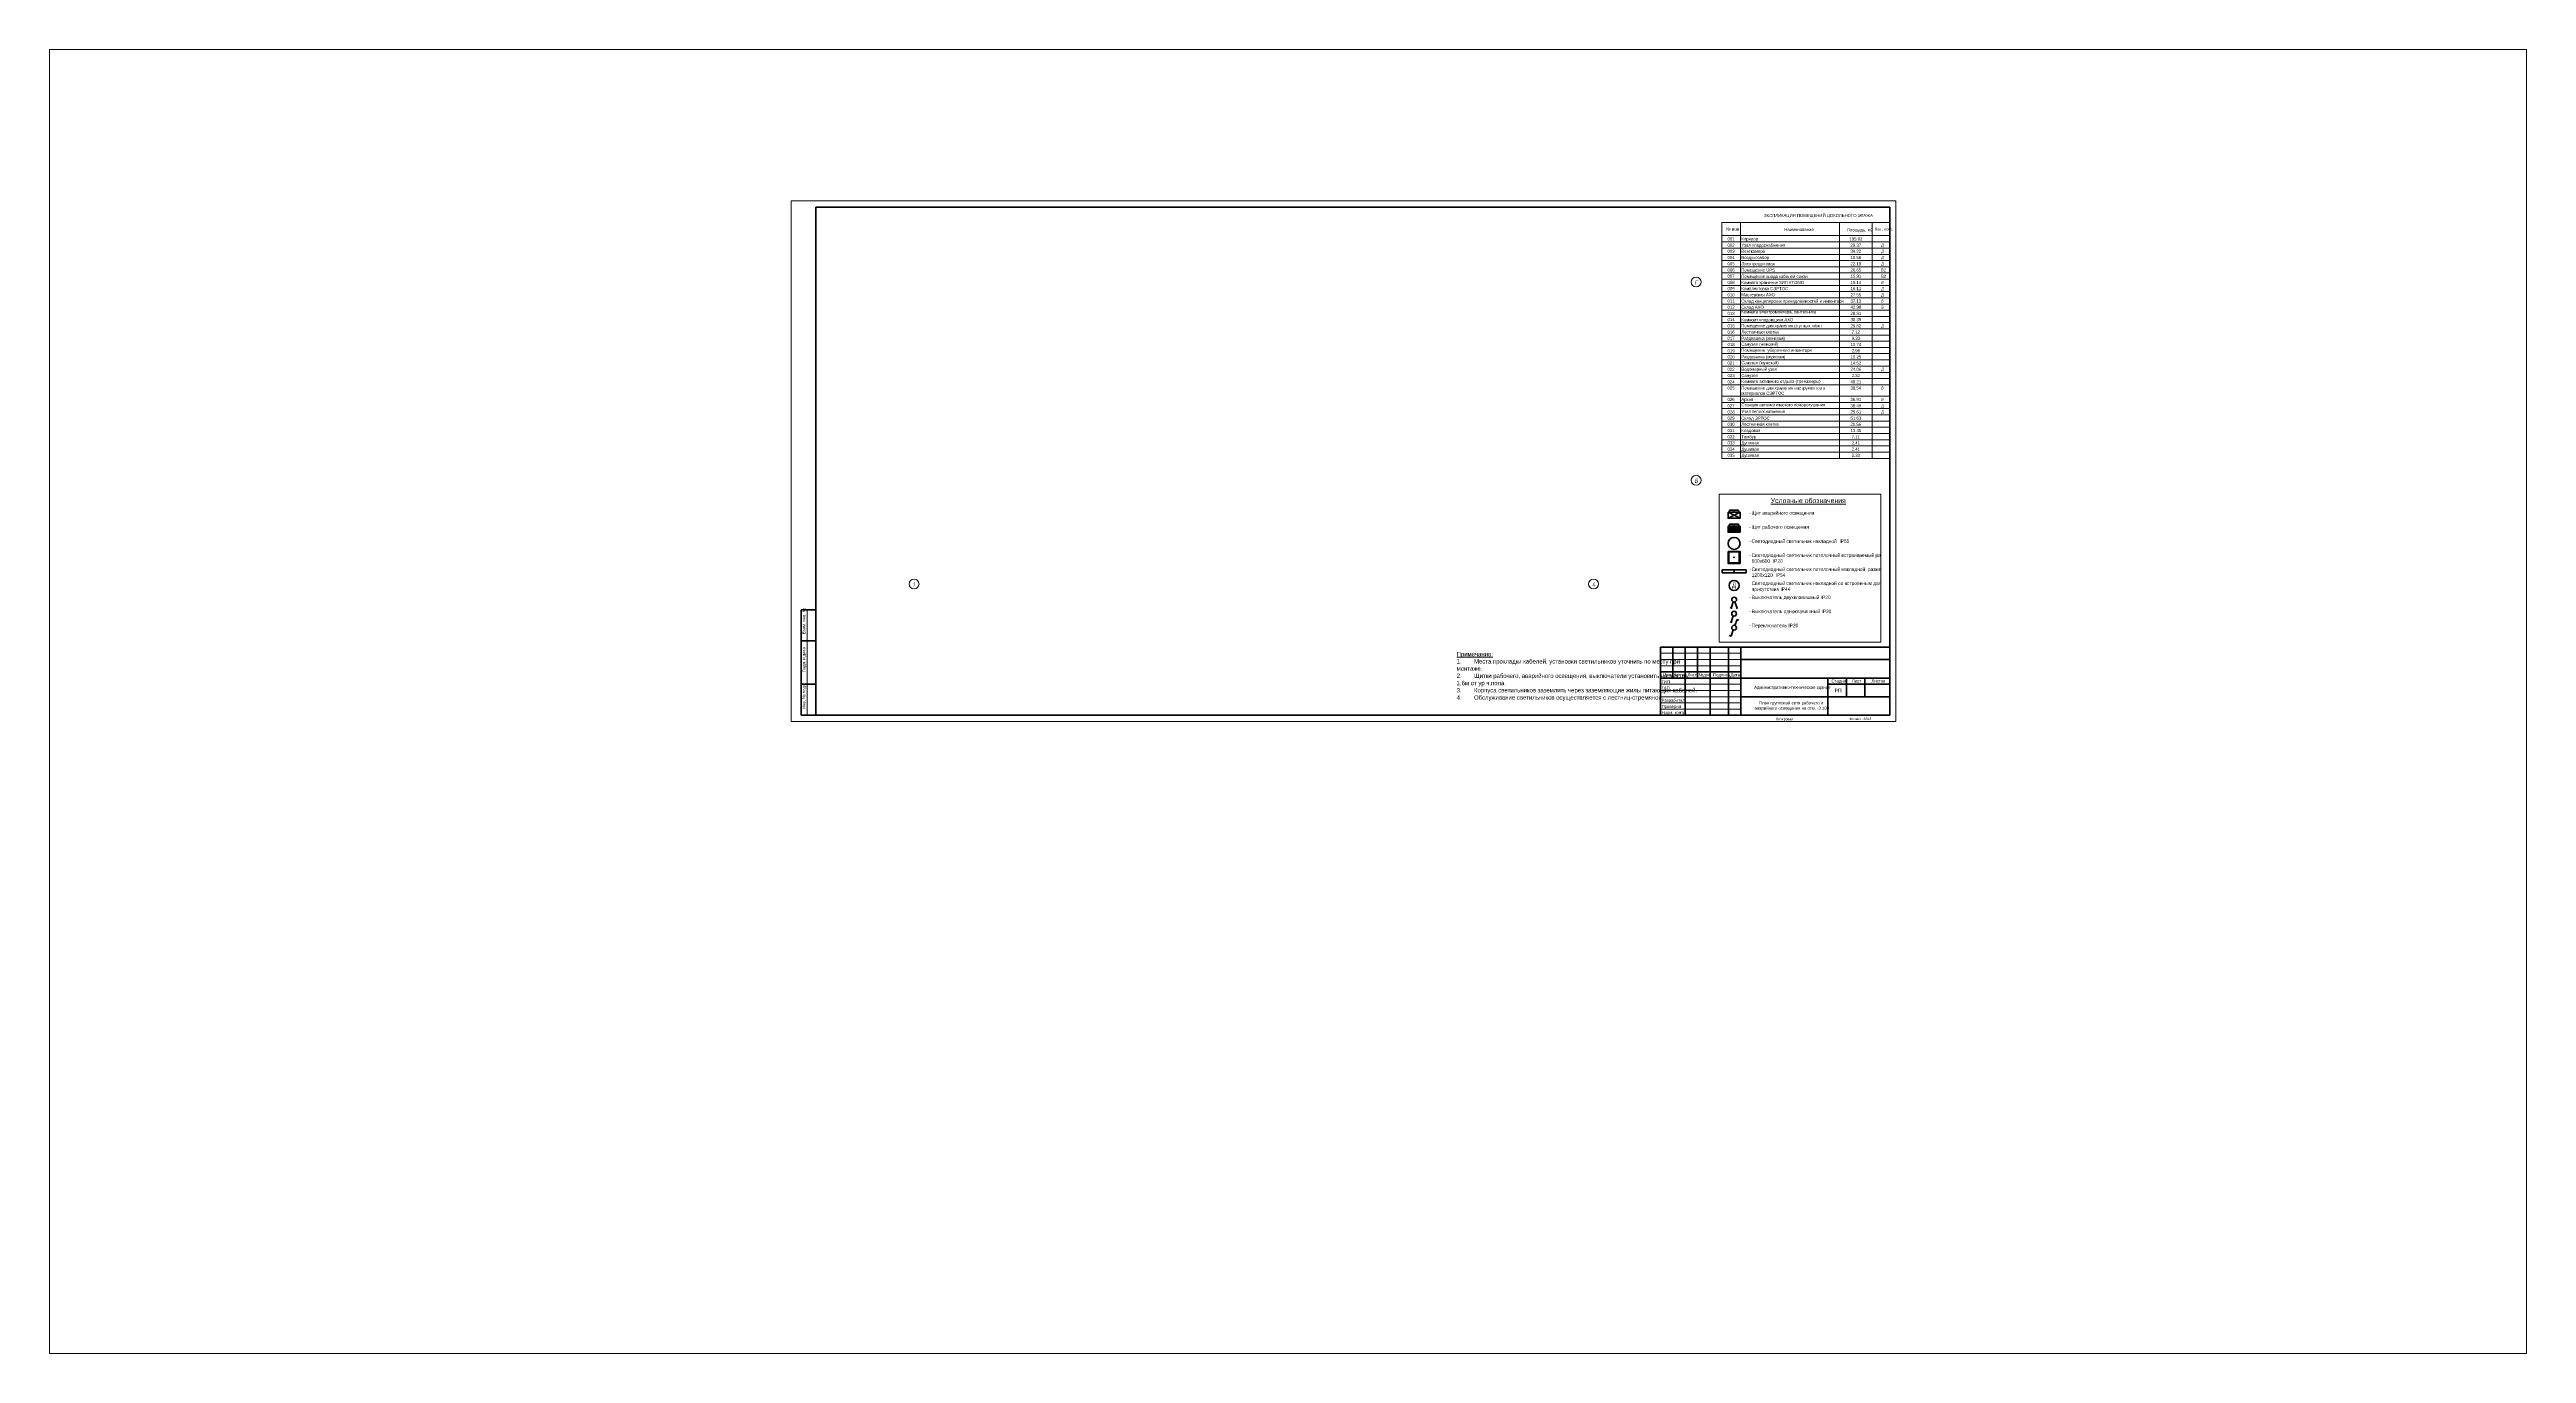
# Paper-space layout 'Layout1' of a CAD drawing. Header units: metres. Extents: x -598 to 1399, y -510 to 542.
# The model-space entities are those that its viewports show. They can reach past a viewport. Long polylines and large blocks are cut down to what shows.
import ezdxf

# ---------------------------------------------------------------- set-up
doc = ezdxf.new("R2010")
doc.units = ezdxf.units.M
doc.linetypes.add('DASHED', pattern=[0.75, 0.5, -0.25])
doc.linetypes.add('HIDDEN2', pattern=[0.1875, 0.125, -0.0625])
doc.layers.add('A-DETL', color=7, linetype='Continuous', lineweight=5, true_color=0x00a600)
for name, color, linetype, lineweight in [('A-DETL-THIN', 7, 'Continuous', 5), ('G-ANNO-SCHD', 7, 'Continuous', 9), ('G-ANNO-TEXT', 7, 'Continuous', 9), ('G-ANNO-TTLB', 7, 'Continuous', 9), ('G-ANNO-TTLB-THIN', 7, 'Continuous', 9), ('nadpisi', 84, 'Continuous', 13), ('ав осв', 1, 'HIDDEN2', 40), ('раб осв', 7, 'Continuous', 40), ('Тонкие', 94, 'Continuous', 15), ('ЭЛ', 250, 'Continuous', 50), ('ЭЛ.освещ.', 150, 'Continuous', 50), ('ЭОМ', 7, 'Continuous', 40)]:
    doc.layers.add(name, color=color, linetype=linetype, lineweight=lineweight)
doc.styles.add('Arial', font='ARIALN.TTF', dxfattribs={"width": 0.8, "height": 2.5})
doc.styles.add('GOST Common_6', font='', dxfattribs={"width": 0.8, "height": 3})
doc.styles.add('GOST Common_I_5', font='ARIALN.TTF', dxfattribs={"height": 3})
doc.styles.add('GOST Common_I_6', font='ARIALN.TTF', dxfattribs={"height": 2.5})
doc.styles.add('GOST Common_I_7', font='ARIALN.TTF', dxfattribs={"height": 3.5})
doc.styles.add('GOST Common_I_8', font='ARIALN.TTF', dxfattribs={"height": 2.5})
doc.styles.add('GOST Common_I_9', font='ARIALN.TTF', dxfattribs={"height": 2})
doc.styles.add('ISOCPEUR_I', font='ARIALN.TTF', dxfattribs={"height": 2})
doc.styles.get("Standard").update_dxf_attribs({"font": 'ARIALN.TTF'})
doc.styles.get('GOST Common_6').set_extended_font_data('GOST Common')

# ---------------------------------------------------------------- blocks, each defined once
blk = doc.blocks.new('Штамп ГОСТ - A3_3A-1250180-Маркировочный план цокольного этажа на отм_ -3_100')
at = {"layer": 'G-ANNO-TTLB'}
for p, q in [((-192, 271.5), (-192, -148.5)), ((-192, 271.5), (699, 271.5)), ((699, 271.5), (699, -148.5)), ((-192, -58.5), (-192, 216.5)), ((699, -148.5), (-192, -148.5))]:
    blk.add_line(p, q, dxfattribs=at)
at = {"layer": 'G-ANNO-TTLB', "lineweight": 35}
for p, q in [((-172, 266.5), (-172, -143.5)), ((694, 266.5), (-172, 266.5)), ((694, -143.5), (694, 266.5)), ((-184, -58.5), (-184, -143.5)), ((-184, -58.5), (-172, -58.5)), ((-184, -83.5), (-172, -83.5)), ((509, -88.5), (509, -143.5)), ((694, -88.5), (509, -88.5)), ((519, -88.5), (519, -113.5)), ((529, -88.5), (529, -143.5)), ((539, -88.5), (539, -113.5)), ((549, -88.5), (549, -143.5)), ((564, -88.5), (564, -143.5)), ((574, -88.5), (574, -143.5)), ((694, -98.5), (574, -98.5)), ((-184, -118.5), (-172, -118.5)), ((574, -108.5), (509, -108.5)), ((694, -113.5), (509, -113.5)), ((644, -113.5), (644, -143.5)), ((694, -118.5), (644, -118.5)), ((659, -113.5), (659, -128.5)), ((674, -113.5), (674, -128.5)), ((694, -128.5), (574, -128.5)), ((-184, -143.5), (-172, -143.5)), ((-172, -143.5), (694, -143.5))]:
    blk.add_line(p, q, dxfattribs=at)
at = {"layer": 'G-ANNO-TTLB-THIN'}
for p, q in [((-179, -58.5), (-179, -143.5)), ((574, -93.5), (509, -93.5)), ((574, -98.5), (509, -98.5)), ((574, -103.5), (509, -103.5)), ((574, -118.5), (509, -118.5)), ((574, -123.5), (509, -123.5)), ((574, -128.5), (509, -128.5)), ((574, -133.5), (509, -133.5)), ((574, -138.5), (509, -138.5))]:
    blk.add_line(p, q, dxfattribs=at)
at = {"layer": 'G-ANNO-TTLB', "char_height": 2.5, "attachment_point": 1, "rotation": 90, "style": 'GOST Common_I_6'}
for s, insert, width in [('Взам. инв. №', (-183, -78.1), 19.048), ('Подп. и дата', (-183, -108.9), 19.305), ('Инв. № подл.', (-183, -138.4), 18.599)]:
    blk.add_mtext(s, dxfattribs=dict(at, insert=insert, width=width))
at = {"layer": 'G-ANNO-TTLB', "attachment_point": 1}
for s, insert, char_height, width, style in [('Изм.', (511.4, -109.6), 2.5, 6.413, 'GOST Common_I_6'), ('Кол.уч.', (519.7, -109.6), 2.5, 10.454, 'GOST Common_I_6'), ('Лист', (530.9, -109.6), 2.5, 7.504, 'GOST Common_I_6'), ('№док.', (539.8, -109.6), 2.5, 10.101, 'GOST Common_I_8'), ('Подпись', (551.5, -109.6), 2.5, 12.186, 'GOST Common_I_6'), ('Дата', (565.5, -109.6), 2.5, 8.466, 'GOST Common_I_6'), ('Стадия', (647, -114.6), 2.5, 11.159, 'GOST Common_I_6'), ('Лист', (663.4, -114.6), 2.5, 7.504, 'GOST Common_I_6'), ('Листов', (679.2, -114.6), 2.5, 10.967, 'GOST Common_I_6'), ('Копировал', (602.3, -145.5), 2, 16.515, 'ISOCPEUR_I'), ('Формат: А3х3', (661.5, -145.4), 2, 21.726, 'GOST Common_I_9')]:
    blk.add_mtext(s, dxfattribs=dict(at, insert=insert, char_height=char_height, width=width, style=style))
blk = doc.blocks.new('ARS.R UNI LED')
at = {"color": 5, "lineweight": 30, "ltscale": 100}
blk.add_lwpolyline([(2913223, 2072749), (2913733, 2072749), (2913733, 2073259), (2913223, 2073259)], close=True, dxfattribs=at)
at = {"color": 0, "lineweight": 40, "ltscale": 100}
blk.add_point((2913478, 2073004), dxfattribs=at)
at = {"layer": 'ЭЛ', "color": 5, "lineweight": 40, "ltscale": 10}
blk.add_lwpolyline([(2913178, 2073304), (2913778, 2073304), (2913778, 2072704), (2913178, 2072704)], close=True, dxfattribs=at)
blk = doc.blocks.new('BUG LED')
at = {"layer": 'раб осв', "color": 0, "lineweight": 40, "ltscale": 100}
blk.add_line((62382, -35891), (62382, -35891), dxfattribs=at)
at = {"layer": 'раб осв', "color": 5}
blk.add_circle((62382, -35891), 300, dxfattribs=at)
blk = doc.blocks.new('TS LED')
at = {"lineweight": 40, "ltscale": 100}
blk.add_line((2928354, 2077053), (2928354, 2077053), dxfattribs=at)
at = {"color": 5, "lineweight": 40, "ltscale": 100}
blk.add_circle((2928354, 2077053), 250, dxfattribs=at)
at = {"layer": 'nadpisi', "color": 5, "insert": (2928254, 2077221), "char_height": 250, "width": 1402.07, "attachment_point": 1, "style": 'Arial'}
blk.add_mtext('Д', dxfattribs=at)
blk = doc.blocks.new('LZ.OPL ECO LED')
at = {"color": 0, "lineweight": 40, "ltscale": 100}
blk.add_point((-484367, 7962), dxfattribs=at)
at = {"layer": 'раб осв', "color": 5, "lineweight": 40}
blk.add_lwpolyline([(-484967, 7887), (-483767, 7887), (-483767, 8037), (-484967, 8037)], close=True, dxfattribs=at)
blk = doc.blocks.new('выкл. 2 клав. скрыт.')
at = {"layer": 'ЭЛ.освещ.', "color": 0, "ltscale": 100}
for p, q in [((2902039, 2044042), (2902344, 2044148)), ((2902039, 2043963), (2902344, 2043857)), ((2902361, 2044099), (2902327, 2044197)), ((2902361, 2043907), (2902327, 2043809))]:
    blk.add_line(p, q, dxfattribs=at)
blk.add_circle((2901926, 2044002), 120, dxfattribs=at)
blk = doc.blocks.new('выкл. 1 клав. скрыт')
at = {"layer": 'ЭЛ.освещ.', "color": 0, "ltscale": 100}
for p, q in [((2902123, 2044849), (2902427, 2044743)), ((2902444, 2044793), (2902411, 2044695))]:
    blk.add_line(p, q, dxfattribs=at)
blk.add_circle((2902010, 2044888), 120, dxfattribs=at)
blk = doc.blocks.new('перекл. 2 клав. скрыт.')
at = {"layer": 'раб осв', "color": 0, "lineweight": 40}
for points in [[(-501557, 8735), (-501459, 8769)], [(-501459, 8769), (-501354, 8465)], [(-501275, 8238), (-501169, 7934)], [(-501169, 7934), (-501071, 7968)]]:
    blk.add_lwpolyline(points, dxfattribs=at)
blk.add_circle((-501314, 8351), 120, dxfattribs=at)

msp = doc.modelspace()

# ---------------------------------------------------------------- hatches: boundary and pattern name
at = {"layer": 'ЭОМ', "ltscale": 100}
h = msp.add_hatch(color=256, dxfattribs=at)
h.dxf.hatch_style = 1
h.paths.add_polyline_path([(227623.2638, 286299.486), (227623.2638, 286305.4981), (227611.2396, 286305.4981), (227611.2396, 286299.486)])

# ---------------------------------------------------------------- linework, layer by layer
at = {"layer": 'ав осв', "linetype": 'DASHED', "lineweight": 40, "ltscale": 500}
msp.add_lwpolyline([(227621.6905, 286319.5263), (227621.6905, 286321.6328), (227617.2517, 286321.6328), (227617.2517, 286319.5263), (227617.2517, 286321.6328), (227612.7687, 286321.6328), (227612.7687, 286319.5263)], dxfattribs=at)
at = {"layer": 'раб осв', "color": 0, "lineweight": 40, "ltscale": 100}
msp.add_lwpolyline([(227621.6905, 286305.4981), (227621.6905, 286307.6047), (227617.2517, 286307.6047), (227617.2517, 286305.4981), (227617.2517, 286307.6047), (227612.7687, 286307.6047), (227612.7687, 286305.4981)], dxfattribs=at)
at = {"layer": 'ЭОМ', "ltscale": 100}
for p, q in [((227623.2638, 286319.5263), (227611.2396, 286313.5142)), ((227611.2396, 286319.5263), (227623.2638, 286313.5142))]:
    msp.add_line(p, q, dxfattribs=at)
for points in [[(227611.2396, 286319.5263), (227623.2638, 286319.5263), (227623.2638, 286313.5142), (227611.2396, 286313.5142)], [(227623.2638, 286299.486), (227611.2396, 286299.486), (227611.2396, 286305.4981), (227623.2638, 286305.4981)]]:
    msp.add_lwpolyline(points, close=True, dxfattribs=at)

# ---------------------------------------------------------------- block references
at = {"layer": 'раб осв', "xscale": 0.020040241186095, "yscale": 0.020040241186095, "zscale": 0.020040241186095}
msp.add_blockref('BUG LED', (226367.1072, 287007.7373), dxfattribs=at)
at = {"layer": 'раб осв', "color": 0, "lineweight": 40, "ltscale": 100, "xscale": 0.020040241186095, "yscale": 0.020040241186095, "zscale": 0.020040241186095}
for name, p in [('ARS.R UNI LED', (169230.4558, 244730.9446)), ('TS LED', (168932.3359, 244621.7416))]:
    msp.add_blockref(name, p, dxfattribs=at)
at = {"layer": 'раб осв', "color": 0, "lineweight": 40, "yscale": 0.020040241186095, "zscale": 0.020040241186095}
for name, p, xscale in [('LZ.OPL ECO LED', (237324.0768, 286100.8471), 0.020040241186095), ('перекл. 2 клав. скрыт.', (217570.7943, 286036.9324), -0.020040241186095)]:
    msp.add_blockref(name, p, dxfattribs=dict(at, xscale=xscale))
at = {"layer": 'раб осв', "color": 0, "lineweight": 40, "ltscale": 100, "yscale": 0.020040241186095, "zscale": 0.020040241186095}
for name, p, xscale, rotation in [('выкл. 2 клав. скрыт.', (268579.5529, 344387.6501), -0.020040241186095, 90), ('выкл. 1 клав. скрыт', (186637.1979, 344375.2966), 0.020040241186095, 270)]:
    msp.add_blockref(name, p, dxfattribs=dict(at, xscale=xscale, rotation=rotation))

# ---------------------------------------------------------------- texts
at = {"layer": 'G-ANNO-TEXT', "attachment_point": 1}
for s, insert, char_height, width, style in [('{\\fArial Narrow|b0|i0|c204|p34;\\W1;\\LУсловные обозначения\\l }', (227653.8369, 286333.6859), 5, 73.710226, 'GOST Common_6'), ('- ', (227632.1166, 286320.5202), 3, 3.07848, 'GOST Common_6'), ('Щит аварийного освещения', (227634.6566, 286320.5202), 3.5, 61.493674, 'GOST Common_I_7'), ('- ', (227632.0367, 286306.4921), 3, 3.07848, 'GOST Common_6'), ('Щит рабочего освещения', (227634.5767, 286306.4921), 3.5, 52.458334, 'GOST Common_I_7'), ('- ', (227632.1166, 286292.4639), 3, 3.07848, 'GOST Common_6'), ('- ', (227632.1965, 286278.4357), 3, 3.07848, 'GOST Common_6'), ('Светодиодный светильник накладной  IP65 ', (227634.6566, 286292.4639), 3.5, 88.255596, 'GOST Common_I_7'), ('Светодиодный светильник потолочный встраиваемый размером 600х600  IP20 ', (227634.7365, 286278.4357), 3.5, 124.9919, 'GOST Common_I_7'), ('- ', (227632.1965, 286264.4076), 3, 3.07848, 'GOST Common_6'), ('Светодиодный светильник потолочный накладной  размером 1200х120  IP54', (227634.7365, 286264.4076), 3.5, 126.266612, 'GOST Common_I_7'), ('- ', (227632.1965, 286250.3794), 3, 3.07848, 'GOST Common_6'), ('- ', (227632.1965, 286236.3512), 3, 3.07848, 'GOST Common_6'), ('Светодиодный светильник накладной со встроенным датчиком присутствия IP44', (227634.7365, 286250.3794), 3.5, 136.814101, 'GOST Common_I_7'), ('Выключатель двухклавишный IP20', (227634.7365, 286236.3512), 3.5, 76.529853, 'GOST Common_I_7'), ('- ', (227632.1965, 286222.3231), 3, 3.07848, 'GOST Common_6'), ('Выключатель одноклавишный IP20', (227634.7365, 286222.3231), 3.5, 112.977835, 'GOST Common_I_7'), ('- ', (227632.1965, 286208.2949), 3, 3.07848, 'GOST Common_6'), ('Переключатель IP20', (227634.7365, 286208.2949), 3.5, 112.977835, 'GOST Common_I_7')]:
    msp.add_mtext(s, dxfattribs=dict(at, insert=insert, char_height=char_height, width=width, style=style))

psp = doc.layouts.get("Layout1")

# ---------------------------------------------------------------- linework, layer by layer
at = {"layer": 'A-DETL', "color": 7, "lineweight": 15}
for centre in [(729.8, 354.6), (729.8, 194.6), (99.1, 110.9), (647.1, 110.9)]:
    psp.add_circle(centre, 4, dxfattribs=at)
at = {"layer": 'A-DETL-THIN', "lineweight": 9}
for p, q in [((750.5, 402.6), (750.5, 392)), ((750.5, 402.6), (886, 402.6)), ((765.5, 402.6), (765.5, 392)), ((845.5, 402.6), (845.5, 392)), ((871.7, 402.6), (871.7, 392)), ((886, 402.6), (886, 392)), ((765.5, 392), (750.5, 392)), ((750.5, 392), (750.5, 387)), ((765.5, 387), (750.5, 387)), ((750.5, 387), (750.5, 382)), ((765.5, 382), (750.5, 382)), ((750.5, 382), (750.5, 376.9)), ((845.5, 392), (765.5, 392)), ((765.5, 392), (765.5, 387)), ((845.5, 387), (765.5, 387)), ((765.5, 387), (765.5, 382)), ((845.5, 382), (765.5, 382)), ((765.5, 382), (765.5, 376.9)), ((871.7, 392), (845.5, 392)), ((845.5, 392), (845.5, 387)), ((871.7, 387), (845.5, 387)), ((845.5, 387), (845.5, 382)), ((871.7, 382), (845.5, 382)), ((845.5, 382), (845.5, 376.9)), ((886, 392), (871.7, 392)), ((871.7, 392), (871.7, 387)), ((886, 387), (871.7, 387)), ((871.7, 387), (871.7, 382)), ((886, 382), (871.7, 382)), ((871.7, 382), (871.7, 376.9)), ((886, 392), (886, 387)), ((886, 387), (886, 382)), ((886, 382), (886, 376.9)), ((765.5, 376.9), (750.5, 376.9)), ((750.5, 376.9), (750.5, 371.9)), ((765.5, 371.9), (750.5, 371.9)), ((750.5, 371.9), (750.5, 366.9)), ((765.5, 366.9), (750.5, 366.9)), ((750.5, 366.9), (750.5, 361.9)), ((765.5, 361.9), (750.5, 361.9)), ((750.5, 361.9), (750.5, 356.9)), ((845.5, 376.9), (765.5, 376.9)), ((765.5, 376.9), (765.5, 371.9)), ((845.5, 371.9), (765.5, 371.9)), ((765.5, 371.9), (765.5, 366.9)), ((845.5, 366.9), (765.5, 366.9)), ((765.5, 366.9), (765.5, 361.9)), ((845.5, 361.9), (765.5, 361.9)), ((765.5, 361.9), (765.5, 356.9)), ((871.7, 376.9), (845.5, 376.9)), ((845.5, 376.9), (845.5, 371.9)), ((871.7, 371.9), (845.5, 371.9)), ((845.5, 371.9), (845.5, 366.9)), ((871.7, 366.9), (845.5, 366.9)), ((845.5, 366.9), (845.5, 361.9)), ((871.7, 361.9), (845.5, 361.9)), ((845.5, 361.9), (845.5, 356.9)), ((886, 376.9), (871.7, 376.9)), ((871.7, 376.9), (871.7, 371.9)), ((886, 371.9), (871.7, 371.9)), ((871.7, 371.9), (871.7, 366.9)), ((886, 366.9), (871.7, 366.9)), ((871.7, 366.9), (871.7, 361.9)), ((886, 361.9), (871.7, 361.9)), ((871.7, 361.9), (871.7, 356.9)), ((886, 376.9), (886, 371.9)), ((886, 371.9), (886, 366.9)), ((886, 366.9), (886, 361.9)), ((886, 361.9), (886, 356.9)), ((765.5, 356.9), (750.5, 356.9)), ((750.5, 356.9), (750.5, 351.9)), ((765.5, 351.9), (750.5, 351.9)), ((750.5, 351.9), (750.5, 346.9)), ((765.5, 346.9), (750.5, 346.9)), ((750.5, 346.9), (750.5, 341.9)), ((765.5, 341.9), (750.5, 341.9)), ((750.5, 341.9), (750.5, 336.8)), ((845.5, 356.9), (765.5, 356.9)), ((765.5, 356.9), (765.5, 351.9)), ((845.5, 351.9), (765.5, 351.9)), ((765.5, 351.9), (765.5, 346.9)), ((845.5, 346.9), (765.5, 346.9)), ((765.5, 346.9), (765.5, 341.9)), ((845.5, 341.9), (765.5, 341.9)), ((765.5, 341.9), (765.5, 336.8)), ((871.7, 356.9), (845.5, 356.9)), ((845.5, 356.9), (845.5, 351.9)), ((871.7, 351.9), (845.5, 351.9)), ((845.5, 351.9), (845.5, 346.9)), ((871.7, 346.9), (845.5, 346.9)), ((845.5, 346.9), (845.5, 341.9)), ((871.7, 341.9), (845.5, 341.9)), ((845.5, 341.9), (845.5, 336.8)), ((886, 356.9), (871.7, 356.9)), ((871.7, 356.9), (871.7, 351.9)), ((886, 351.9), (871.7, 351.9)), ((871.7, 351.9), (871.7, 346.9)), ((886, 346.9), (871.7, 346.9)), ((871.7, 346.9), (871.7, 341.9)), ((886, 341.9), (871.7, 341.9)), ((871.7, 341.9), (871.7, 336.8)), ((886, 356.9), (886, 351.9)), ((886, 351.9), (886, 346.9)), ((886, 346.9), (886, 341.9)), ((886, 341.9), (886, 336.8)), ((765.5, 336.8), (750.5, 336.8)), ((750.5, 336.8), (750.5, 331.8)), ((765.5, 331.8), (750.5, 331.8)), ((750.5, 331.8), (750.5, 326.8)), ((765.5, 326.8), (750.5, 326.8)), ((750.5, 326.8), (750.5, 321.8)), ((765.5, 321.8), (750.5, 321.8)), ((750.5, 321.8), (750.5, 316.8)), ((845.5, 336.8), (765.5, 336.8)), ((765.5, 336.8), (765.5, 331.8)), ((845.5, 331.8), (765.5, 331.8)), ((765.5, 331.8), (765.5, 326.8)), ((845.5, 326.8), (765.5, 326.8)), ((765.5, 326.8), (765.5, 321.8)), ((845.5, 321.8), (765.5, 321.8)), ((765.5, 321.8), (765.5, 316.8)), ((871.7, 336.8), (845.5, 336.8)), ((845.5, 336.8), (845.5, 331.8)), ((871.7, 331.8), (845.5, 331.8)), ((845.5, 331.8), (845.5, 326.8)), ((871.7, 326.8), (845.5, 326.8)), ((845.5, 326.8), (845.5, 321.8)), ((871.7, 321.8), (845.5, 321.8)), ((845.5, 321.8), (845.5, 316.8)), ((886, 336.8), (871.7, 336.8)), ((871.7, 336.8), (871.7, 331.8)), ((886, 331.8), (871.7, 331.8)), ((871.7, 331.8), (871.7, 326.8)), ((886, 326.8), (871.7, 326.8)), ((871.7, 326.8), (871.7, 321.8)), ((886, 321.8), (871.7, 321.8)), ((871.7, 321.8), (871.7, 316.8)), ((886, 336.8), (886, 331.8)), ((886, 331.8), (886, 326.8)), ((886, 326.8), (886, 321.8)), ((886, 321.8), (886, 316.8)), ((765.5, 316.8), (750.5, 316.8)), ((750.5, 316.8), (750.5, 311.8)), ((765.5, 311.8), (750.5, 311.8)), ((750.5, 311.8), (750.5, 306.8)), ((765.5, 306.8), (750.5, 306.8)), ((750.5, 306.8), (750.5, 301.8)), ((765.5, 301.8), (750.5, 301.8)), ((750.5, 301.8), (750.5, 296.8)), ((845.5, 316.8), (765.5, 316.8)), ((765.5, 316.8), (765.5, 311.8)), ((845.5, 311.8), (765.5, 311.8)), ((765.5, 311.8), (765.5, 306.8)), ((845.5, 306.8), (765.5, 306.8)), ((765.5, 306.8), (765.5, 301.8)), ((845.5, 301.8), (765.5, 301.8)), ((765.5, 301.8), (765.5, 296.8)), ((871.7, 316.8), (845.5, 316.8)), ((845.5, 316.8), (845.5, 311.8)), ((871.7, 311.8), (845.5, 311.8)), ((845.5, 311.8), (845.5, 306.8)), ((871.7, 306.8), (845.5, 306.8)), ((845.5, 306.8), (845.5, 301.8)), ((871.7, 301.8), (845.5, 301.8)), ((845.5, 301.8), (845.5, 296.8)), ((886, 316.8), (871.7, 316.8)), ((871.7, 316.8), (871.7, 311.8)), ((886, 311.8), (871.7, 311.8)), ((871.7, 311.8), (871.7, 306.8)), ((886, 306.8), (871.7, 306.8)), ((871.7, 306.8), (871.7, 301.8)), ((886, 301.8), (871.7, 301.8)), ((871.7, 301.8), (871.7, 296.8)), ((886, 316.8), (886, 311.8)), ((886, 311.8), (886, 306.8)), ((886, 306.8), (886, 301.8)), ((886, 301.8), (886, 296.8)), ((765.5, 296.8), (750.5, 296.8)), ((750.5, 296.8), (750.5, 291.7)), ((765.5, 291.7), (750.5, 291.7)), ((750.5, 291.7), (750.5, 286.7)), ((765.5, 286.7), (750.5, 286.7)), ((750.5, 286.7), (750.5, 281.7)), ((765.5, 281.7), (750.5, 281.7)), ((750.5, 281.7), (750.5, 276.7)), ((845.5, 296.8), (765.5, 296.8)), ((765.5, 296.8), (765.5, 291.7)), ((845.5, 291.7), (765.5, 291.7)), ((765.5, 291.7), (765.5, 286.7)), ((845.5, 286.7), (765.5, 286.7)), ((765.5, 286.7), (765.5, 281.7)), ((845.5, 281.7), (765.5, 281.7)), ((765.5, 281.7), (765.5, 276.7)), ((871.7, 296.8), (845.5, 296.8)), ((845.5, 296.8), (845.5, 291.7)), ((871.7, 291.7), (845.5, 291.7)), ((845.5, 291.7), (845.5, 286.7)), ((871.7, 286.7), (845.5, 286.7)), ((845.5, 286.7), (845.5, 281.7)), ((871.7, 281.7), (845.5, 281.7)), ((845.5, 281.7), (845.5, 276.7)), ((886, 296.8), (871.7, 296.8)), ((871.7, 296.8), (871.7, 291.7)), ((886, 291.7), (871.7, 291.7)), ((871.7, 291.7), (871.7, 286.7)), ((886, 286.7), (871.7, 286.7)), ((871.7, 286.7), (871.7, 281.7)), ((886, 281.7), (871.7, 281.7)), ((871.7, 281.7), (871.7, 276.7)), ((886, 296.8), (886, 291.7)), ((886, 291.7), (886, 286.7)), ((886, 286.7), (886, 281.7)), ((886, 281.7), (886, 276.7)), ((765.5, 276.7), (750.5, 276.7)), ((750.5, 276.7), (750.5, 271.7)), ((765.5, 271.7), (750.5, 271.7)), ((750.5, 271.7), (750.5, 262.4)), ((765.5, 262.4), (750.5, 262.4)), ((750.5, 262.4), (750.5, 257.4)), ((845.5, 276.7), (765.5, 276.7)), ((765.5, 276.7), (765.5, 271.7)), ((845.5, 271.7), (765.5, 271.7)), ((765.5, 271.7), (765.5, 262.4)), ((845.5, 262.4), (765.5, 262.4)), ((765.5, 262.4), (765.5, 257.4)), ((871.7, 276.7), (845.5, 276.7)), ((845.5, 276.7), (845.5, 271.7)), ((871.7, 271.7), (845.5, 271.7)), ((845.5, 271.7), (845.5, 262.4)), ((871.7, 262.4), (845.5, 262.4)), ((845.5, 262.4), (845.5, 257.4)), ((886, 276.7), (871.7, 276.7)), ((871.7, 276.7), (871.7, 271.7)), ((886, 271.7), (871.7, 271.7)), ((871.7, 271.7), (871.7, 262.4)), ((886, 262.4), (871.7, 262.4)), ((871.7, 262.4), (871.7, 257.4)), ((886, 276.7), (886, 271.7)), ((886, 271.7), (886, 262.4)), ((886, 262.4), (886, 257.4)), ((765.5, 257.4), (750.5, 257.4)), ((750.5, 257.4), (750.5, 252.4)), ((765.5, 252.4), (750.5, 252.4)), ((750.5, 252.4), (750.5, 247.4)), ((765.5, 247.4), (750.5, 247.4)), ((750.5, 247.4), (750.5, 242.4)), ((765.5, 242.4), (750.5, 242.4)), ((750.5, 242.4), (750.5, 237.4)), ((845.5, 257.4), (765.5, 257.4)), ((765.5, 257.4), (765.5, 252.4)), ((845.5, 252.4), (765.5, 252.4)), ((765.5, 252.4), (765.5, 247.4)), ((845.5, 247.4), (765.5, 247.4)), ((765.5, 247.4), (765.5, 242.4)), ((845.5, 242.4), (765.5, 242.4)), ((765.5, 242.4), (765.5, 237.4)), ((871.7, 257.4), (845.5, 257.4)), ((845.5, 257.4), (845.5, 252.4)), ((871.7, 252.4), (845.5, 252.4)), ((845.5, 252.4), (845.5, 247.4)), ((871.7, 247.4), (845.5, 247.4)), ((845.5, 247.4), (845.5, 242.4)), ((871.7, 242.4), (845.5, 242.4)), ((845.5, 242.4), (845.5, 237.4)), ((886, 257.4), (871.7, 257.4)), ((871.7, 257.4), (871.7, 252.4)), ((886, 252.4), (871.7, 252.4)), ((871.7, 252.4), (871.7, 247.4)), ((886, 247.4), (871.7, 247.4)), ((871.7, 247.4), (871.7, 242.4)), ((886, 242.4), (871.7, 242.4)), ((871.7, 242.4), (871.7, 237.4)), ((886, 257.4), (886, 252.4)), ((886, 252.4), (886, 247.4)), ((886, 247.4), (886, 242.4)), ((886, 242.4), (886, 237.4)), ((765.5, 237.4), (750.5, 237.4)), ((750.5, 237.4), (750.5, 232.4)), ((765.5, 232.4), (750.5, 232.4)), ((750.5, 232.4), (750.5, 227.3)), ((765.5, 227.3), (750.5, 227.3)), ((750.5, 227.3), (750.5, 222.3)), ((765.5, 222.3), (750.5, 222.3)), ((750.5, 222.3), (750.5, 217.3)), ((845.5, 237.4), (765.5, 237.4)), ((765.5, 237.4), (765.5, 232.4)), ((845.5, 232.4), (765.5, 232.4)), ((765.5, 232.4), (765.5, 227.3)), ((845.5, 227.3), (765.5, 227.3)), ((765.5, 227.3), (765.5, 222.3)), ((845.5, 222.3), (765.5, 222.3)), ((765.5, 222.3), (765.5, 217.3)), ((871.7, 237.4), (845.5, 237.4)), ((845.5, 237.4), (845.5, 232.4)), ((871.7, 232.4), (845.5, 232.4)), ((845.5, 232.4), (845.5, 227.3)), ((871.7, 227.3), (845.5, 227.3)), ((845.5, 227.3), (845.5, 222.3)), ((871.7, 222.3), (845.5, 222.3)), ((845.5, 222.3), (845.5, 217.3)), ((886, 237.4), (871.7, 237.4)), ((871.7, 237.4), (871.7, 232.4)), ((886, 232.4), (871.7, 232.4)), ((871.7, 232.4), (871.7, 227.3)), ((886, 227.3), (871.7, 227.3)), ((871.7, 227.3), (871.7, 222.3)), ((886, 222.3), (871.7, 222.3)), ((871.7, 222.3), (871.7, 217.3)), ((886, 237.4), (886, 232.4)), ((886, 232.4), (886, 227.3)), ((886, 227.3), (886, 222.3)), ((886, 222.3), (886, 217.3)), ((765.5, 217.3), (750.5, 217.3)), ((750.5, 217.3), (750.5, 212.3)), ((765.5, 212.3), (750.5, 212.3)), ((845.5, 217.3), (765.5, 217.3)), ((765.5, 217.3), (765.5, 212.3)), ((845.5, 212.3), (765.5, 212.3)), ((871.7, 217.3), (845.5, 217.3)), ((845.5, 217.3), (845.5, 212.3)), ((871.7, 212.3), (845.5, 212.3)), ((886, 217.3), (871.7, 217.3)), ((871.7, 217.3), (871.7, 212.3)), ((886, 212.3), (871.7, 212.3)), ((886, 217.3), (886, 212.3))]:
    psp.add_line(p, q, dxfattribs=at)

# ---------------------------------------------------------------- block references
at = {"layer": 'G-ANNO-TTLB'}
psp.add_blockref('Штамп ГОСТ - A3_3A-1250180-Маркировочный план цокольного этажа на отм_ -3_100', (192, 148.5), dxfattribs=at)

# ---------------------------------------------------------------- texts
at = {"layer": 'G-ANNO-SCHD', "char_height": 2.5, "line_spacing_factor": 1.022761, "style": 'GOST Common_I_6'}
for s, insert, width, attachment_point in [('ЭКСПЛИКАЦИЯ ПОМЕЩЕНИЙ ЦОКОЛЬНОГО ЭТАЖА', (784.2, 409.5), 77.339, 1), ('\\pi-7.5,l10,t10;№ пом.', (751.5, 398.6), 12.539, 1), ('001', (758, 390.6), 4.646, 2), ('002', (758, 385.6), 5.159, 2), ('003', (758, 380.6), 5.159, 2), ('Узел хладоснабжения', (766.3, 385.6), 32.615, 1), ('Коридор', (766.3, 390.6), 12.279, 1), ('Венткамера', (766.3, 380.6), 18.646, 1), ('Наименование', (800.9, 398.2), 12.279, 1), ('Площадь, м2', (851.4, 397.9), 24.075, 1), ('105.93', (858.6, 390.6), 8.81, 2), ('39.22', (858.6, 380.6), 7.603, 2), ('29.37', (858.6, 385.6), 7.603, 2), ('Кат. пом.', (874, 398.6), 19.066, 1), ('\\fGOST Common|b0|i1|c204|p34|;\\W.8;Д', (878.9, 385.6), 2.202, 1), ('\\fGOST Common|b0|i1|c204|p34|;\\W.8;Д', (878.9, 380.6), 3.681, 1), ('004', (758, 375.6), 5.401, 2), ('005', (758, 370.6), 5.159, 2), ('006', (758, 365.5), 5.159, 2), ('007', (758, 360.5), 5.159, 2), ('Электрощитовая', (766.3, 370.6), 26.249, 1), ('Воздухозабор', (766.3, 375.6), 20.878, 1), ('Помещение UPS', (766.3, 365.5), 30.594, 1), ('Помещение ввода кабелей связи', (766.3, 360.4), 53.61, 1), ('22.18', (858.6, 370.6), 7.09, 2), ('20.65', (858.6, 365.5), 7.603, 2), ('10.56', (858.6, 375.6), 7.09, 2), ('15.91', (858.6, 360.5), 6.577, 2), ('\\fGOST Common|b0|i1|c204|p34|;\\W.8;Д', (878.9, 375.6), 3.681, 1), ('\\fGOST Common|b0|i1|c204|p34|;\\W.8;Д', (878.9, 370.6), 3.681, 1), ('В2', (878.9, 365.5), 3.681, 1), ('В2', (878.9, 360.5), 3.681, 1), ('008', (758, 355.5), 5.159, 2), ('009', (758, 350.5), 5.159, 2), ('010', (758, 345.5), 4.646, 2), ('011', (758, 340.5), 4.133, 2), ('Склад канцелярских принадлежностей и инвентаря', (766.3, 340.4), 85.477, 1), ('Комната хранения ЗИП КТОМО', (766.3, 355.4), 51.503, 1), ('Комплектовка СЭРТОС', (766.3, 350.5), 40.819, 1), ('Мастерская АХО', (766.3, 345.6), 33.737, 1), ('37.13', (858.6, 340.5), 7.09, 2), ('27.55', (858.6, 345.5), 7.603, 2), ('19.14', (858.6, 355.5), 6.819, 2), ('16.11', (858.6, 350.5), 6.064, 2), ('\\fGOST Common|b0|i1|c204|p34|;\\W.8;Д', (878.9, 350.5), 2.202, 1), ('\\fGOST Common|b0|i1|c204|p34|;\\W.8;Д', (878.9, 345.5), 2.202, 1), ('\\fGOST Common|b0|i1|c204|p34|;\\W.8;В', (878.9, 355.5), 1.961, 1), ('\\fGOST Common|b0|i1|c204|p34|;\\W.8;В', (878.9, 340.5), 3.681, 1), ('012', (758, 335.5), 4.646, 2), ('013', (758, 330.5), 4.646, 2), ('014', (758, 325.5), 4.888, 2), ('015', (758, 320.4), 4.646, 2), ('Склад АХО', (766.3, 335.5), 16.021, 1), ('Комната электромонтера, сантехника', (766.3, 331.8), 79.25, 1), ('Комнаат кладовщика АХО', (766.3, 325.4), 45.445, 1), ('Помещение для хранения ртутных ламп', (766.3, 320.6), 71.223, 1), ('42.98', (858.6, 335.5), 7.844, 2), ('30.39', (858.6, 325.5), 7.603, 2), ('28.31', (858.6, 330.5), 7.09, 2), ('29.82', (858.6, 320.4), 7.603, 2), ('\\fGOST Common|b0|i1|c204|p34|;\\W.8;Д', (878.9, 320.4), 2.202, 1), ('\\fGOST Common|b0|i1|c204|p34|;\\W.8;В', (878.9, 335.5), 1.961, 1), ('016', (758, 315.4), 4.646, 2), ('017', (758, 310.4), 4.646, 2), ('018', (758, 305.4), 4.646, 2), ('019', (758, 300.4), 4.646, 2), ('Лестничная клетка', (766.3, 315.5), 37.379, 1), ('Санузел (женский)', (766.3, 305.6), 43.375, 1), ('Раздевалка (женская)', (766.3, 310.4), 33.309, 1), ('Помещение  уборочного инвентаря', (766.3, 300.8), 75.072, 1), ('13.74', (858.6, 305.4), 7.331, 2), ('7.12', (858.6, 315.4), 5.37, 2), ('9.33', (858.6, 310.4), 5.883, 2), ('2.96', (858.6, 300.4), 5.883, 2), ('020', (758, 295.4), 5.159, 2), ('021', (758, 290.4), 4.646, 2), ('022', (758, 285.4), 5.159, 2), ('023', (758, 280.4), 5.159, 2), ('Санузел (мужской)', (766.3, 290.7), 40.604, 1), ('Санузел', (766.3, 280.4), 12.159, 1), ('Раздевалка (мужская)', (766.3, 295.4), 33.55, 1), ('Водомерный узел', (766.3, 285.5), 36.665, 1), ('24.06', (858.6, 285.4), 7.844, 2), ('10.25', (858.6, 295.4), 7.09, 2), ('14.52', (858.6, 290.4), 7.331, 2), ('2.32', (858.6, 280.4), 5.883, 2), ('\\fGOST Common|b0|i1|c204|p34|;\\W.8;Д', (878.9, 285.4), 2.202, 1), ('024', (758, 275.3), 5.401, 2), ('025', (758, 270.3), 5.159, 2), ('026', (758, 261.1), 5.159, 2), ('Архив', (766.3, 261.1), 9.081, 1), ('Комната активного отдыха (тренажеры)', (766.3, 275.7), 77.332, 1), ('Помещение для хранения инструментов и \\Pматериалов СЭРТОС', (766.3, 270.3), 82.457, 1), ('49.21', (858.6, 275.3), 7.331, 2), ('38.54', (858.6, 270.3), 7.844, 2), ('36.91', (858.6, 261.1), 7.09, 2), ('\\fGOST Common|b0|i1|c204|p34|;\\W.8;В', (878.9, 270.3), 1.961, 1), ('\\fGOST Common|b0|i1|c204|p34|;\\W.8;В', (878.9, 261.1), 1.961, 1), ('027', (758, 256), 5.159, 2), ('028', (758, 251), 5.159, 2), ('029', (758, 246), 5.159, 2), ('030', (758, 241), 5.159, 2), ('Узел теплоснабжения', (766.3, 251.3), 47.123, 1), ('Лестничная клетка', (766.3, 241.1), 36.904, 1), ('Станция автоматического пожаротушения', (766.3, 256.8), 78.336, 1), ('Склад ЭРТОС', (766.3, 245.9), 26.455, 1), ('38.49', (858.6, 256), 7.844, 2), ('51.63', (858.6, 246), 7.09, 2), ('25.61', (858.6, 251), 7.09, 2), ('20.56', (858.6, 241), 7.603, 2), ('\\fGOST Common|b0|i1|c204|p34|;\\W.8;Д', (878.9, 256), 2.202, 1), ('\\fGOST Common|b0|i1|c204|p34|;\\W.8;Д', (878.9, 251), 2.202, 1), ('031', (758, 236), 4.646, 2), ('032', (758, 231), 5.159, 2), ('033', (758, 226), 5.159, 2), ('034', (758, 221), 5.401, 2), ('Тамбур', (766.3, 231), 11.042, 1), ('Душевая', (766.3, 226), 13.245, 1), ('Душевая', (766.3, 221), 13.245, 1), ('Кладовая', (766.3, 236), 14.482, 1), ('13.45', (858.6, 236), 7.331, 2), ('7.11', (858.6, 231), 4.857, 2), ('2.41', (858.6, 226), 5.612, 2), ('2.41', (858.6, 221), 5.612, 2), ('035', (758, 216), 5.159, 2), ('Душевая', (766.3, 216), 13.245, 1), ('2.33', (858.6, 216), 5.883, 2), ('ГИП', (701.9, 33.3), 13.245, 1), ('ГАП', (701.9, 28.3), 13.245, 1), ('Административно-техническое здание', (776.6, 28.8), 73.582, 1), ('Разработал', (701.9, 18.3), 13.245, 1), ('Проверил', (701.9, 13.3), 13.245, 1), ('Норм. контр.', (701.9, 8.4), 20.908, 1), ('\\pi7.80075;План групповой сети рабочего и \\P\\pi4.19655;аварийного освещения на отм. -3.100', (772.7, 16.2), 58.439, 1)]:
    psp.add_mtext(s, dxfattribs=dict(at, insert=insert, width=width, attachment_point=attachment_point))
at = {"layer": 'G-ANNO-TEXT', "attachment_point": 1}
for s, insert, char_height, width, style in [('\\fGOST Common|b0|i1|c204|p34|;\\W.8;Г', (728.5, 356), 3.5, 2.501, 'GOST Common_I_7'), ('\\fGOST Common|b0|i1|c204|p34|;\\W.8;В', (728.5, 196), 3.5, 2.822, 'GOST Common_I_7'), ('\\fGOST Common|b0|i1|c204|p34|;\\W.8;1', (97.9, 112.3), 3.5, 1.796, 'GOST Common_I_7'), ('\\fGOST Common|b0|i1|c204|p34|;\\W.8;4', (645.9, 112.3), 3.5, 2.822, 'GOST Common_I_7'), ('\\fGOST Common|b0|i1|c204|p34|;\\W.8;^I', (383.8, 68.8), 2.5, 2.758, 'GOST Common_I_6'), ('\\fGOST Common|b0|i1|c204|p34|;\\W.8;^I', (384.2, 64.5), 2.5, 2.245, 'GOST Common_I_6'), ('\\fGOST Common|b0|i1|c204|p34|;\\W.8;^I', (384.2, 60.3), 2.5, 2.309, 'GOST Common_I_6'), ('\\fGOST Common|b0|i1|c204|p34|;\\W.8;^I', (384.2, 51.8), 2.5, 2.309, 'GOST Common_I_6'), ('\\fGOST Common|b0|i1|c204|p34|;\\W.8;^I', (384.2, 47.6), 2.5, 2.309, 'GOST Common_I_6'), ('\\fGOST Common|b0|i1|c204|p34|;\\W.8;^I', (384.2, 43.4), 2.5, 2.309, 'GOST Common_I_6'), ('\\fGOST Common|b0|i1|c204|p34|;\\W.8;^I', (384.4, 56.1), 2.5, 2.052, 'GOST Common_I_6'), ('\\fGOST Common|b0|i1|c204|p34|;\\W.8;^I', (384.2, 39.1), 2.5, 2.309, 'GOST Common_I_6'), ('\\fGOST Common|b0|i1|c204|p34|;\\W.8;^I', (385.2, 34.9), 2.5, 1.026, 'GOST Common_I_6')]:
    psp.add_mtext(s, dxfattribs=dict(at, insert=insert, char_height=char_height, width=width, style=style))
at = {"layer": 'G-ANNO-TTLB', "insert": (841.5, 26.4), "char_height": 3, "width": 4.874, "attachment_point": 1, "style": 'GOST Common_I_5'}
psp.add_mtext('РП', dxfattribs=at)
at = {"layer": 'Тонкие', "color": 0, "insert": (536.7, 56.1), "char_height": 3.5, "attachment_point": 1}
psp.add_mtext_dynamic_manual_height_columns('\\A1;{\\LПримечание:\\P\\pi-10.5,l10.5,t10.5;}1.^IМеста прокладки кабелей, установки светильников уточнить по месту при монтаже.\\P2.^IЩитки рабочего, аварийного освещения, выключатели установить на высоту 1,6м от ур.ч.пола.\\P3.^IКорпуса светильников заземлить {\\A0;через заземляющие жилы питающих кабелей. }\\P4.^IОбслуживание светильников осуществляется с лестниц-стремянок.', width=158.647, gutter_width=17.5, heights=[0], dxfattribs=at)

# ---------------------------------------------------------------- viewports
at = {"layer": '0'}
psp.add_viewport(center=(400.7, 16.1), size=(1997.6, 1052.147), view_center_point=(400.666, 16.1047), view_height=1052.146755, dxfattribs=at)
psp.add_viewport(center=(813.6, 123.7), size=(130.6, 119.604), view_center_point=(227682.9976, 286263.7403), view_height=147.917553, status=3, dxfattribs=at)

doc.saveas('drawing.dxf')
